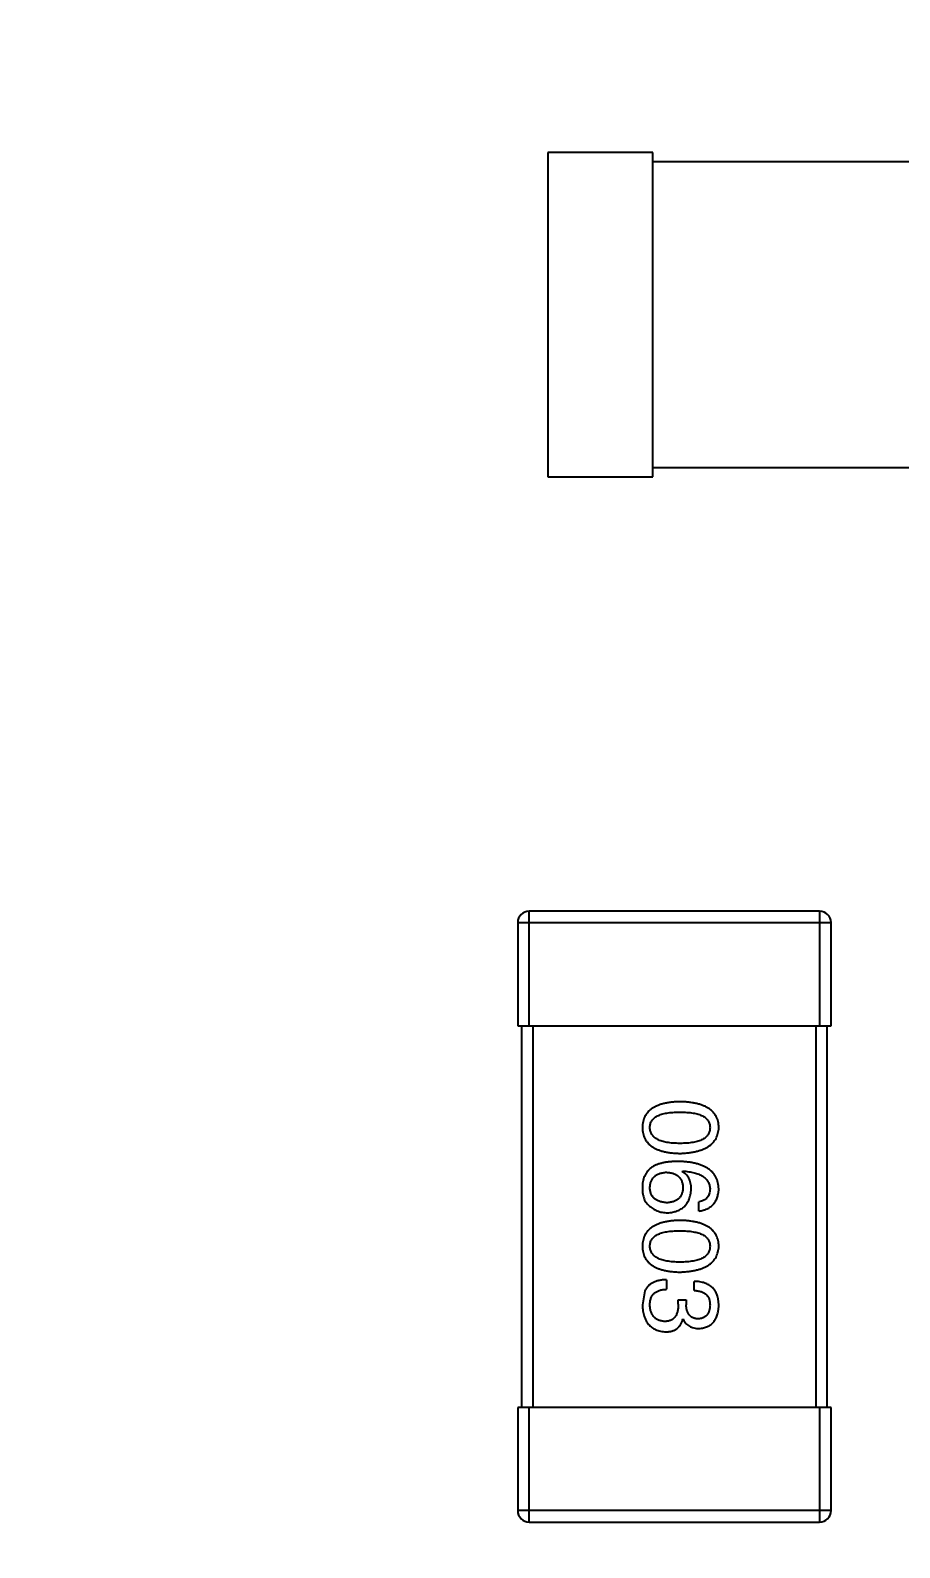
# Model space of a CAD drawing. Header units: inches. Extents: x -36 to 490, y -51 to 98.
# Drawn here: x 415.129 to 417.404, y 6.324 to 10.298 of the extents above; entities that cross this region are included whole.
import ezdxf

# ---------------------------------------------------------------- set-up
doc = ezdxf.new("R2010")
doc.units = ezdxf.units.IN
doc.header["$LTSCALE"] = 1.21
doc.header["$MEASUREMENT"] = 0
doc.header["$PDMODE"] = 3
doc.header["$PDSIZE"] = 0.3125
doc.layers.get('0').update_dxf_attribs({"linetype": 'CONTINUOUS'})
doc.layers.get('Defpoints').update_dxf_attribs({"linetype": 'CONTINUOUS'})
doc.layers.add('DIM', color=3, linetype='CONTINUOUS')
doc.styles.get("Standard").update_dxf_attribs({"font": 'txt', "width": 0.8})
doc.dimstyles.get("Standard").update_dxf_attribs({"dimtxt": 0.15625, "dimasz": 0.1875, "dimexe": 0.125, "dimexo": 0.0625, "dimgap": 0.09, "dimtad": 0, "dimtih": 1, "dimtoh": 1, "dimzin": 4, "dimdsep": 46, "dimtxsty": 'Standard', "dimblk": '_FILLED', "dimblk1": '_FILLED', "dimblk2": '_FILLED', "dimcen": 0.09, "dimazin": 1, "dimtp": 0.01, "dimtm": 0.01, "dimtfac": 1, "dimtofl": 0, "dimtmove": 0, "dimatfit": 3, "dimldrblk": '_FILLED', "dimfxl": 1, "dimtolj": 1, "dimtzin": 4, "dimarcsym": 0})

# ---------------------------------------------------------------- blocks, each defined once
blk = doc.blocks.new('_FILLED')
at = {"color": 0, "linetype": 'ByBlock'}
blk.add_solid([(0, 0), (-1, 0.1667), (-1, -0.1667)], dxfattribs=at)
blk = doc.blocks.new('*D70')
at = {"layer": 'Defpoints', "color": 0}
for p in [(406.8003, 41.9888), (406.8003, -7.0611), (488.6342, -7.0611)]:
    blk.add_point(p, dxfattribs=at)
at = {"layer": 'DIM', "color": 0, "lineweight": -2}
for p, q in [((406.8628, 41.9888), (488.7592, 41.9888)), ((488.6342, 39.4488), (488.6342, 21.3872)), ((488.6342, -4.5211), (488.6342, 13.5405)), ((406.8628, -7.0611), (488.7592, -7.0611))]:
    blk.add_line(p, q, dxfattribs=at)
at = {"layer": 'DIM', "color": 0, "lineweight": -2, "xscale": 2.54, "yscale": 2.54, "zscale": 2.54}
for p, rotation in [((488.6342, 41.9888), 90), ((488.6342, -7.0611), 270)]:
    blk.add_blockref('_FILLED', p, dxfattribs=dict(at, rotation=rotation))
at = {"layer": 'DIM', "color": 0, "insert": (488.6342, 17.4638), "char_height": 2.5, "attachment_point": 5, "rotation": 90, "line_spacing_factor": 2.5}
blk.add_mtext('\\A1;49.05', dxfattribs=at)

msp = doc.modelspace()

# ---------------------------------------------------------------- linework, layer by layer
at = {"color": 7, "linetype": 'Continuous'}
for p, q in [((416.7579, 9.9788), (416.4829, 9.9788)), ((416.4829, 9.9788), (416.4829, 9.1288)), ((416.7579, 9.1288), (416.7579, 9.9788)), ((417.8544, 9.9538), (416.7579, 9.9538)), ((416.7579, 9.1538), (417.8544, 9.1538)), ((416.4829, 9.1288), (416.7579, 9.1288)), ((417.1944, 7.9914), (416.4344, 7.9914)), ((416.4344, 7.6914), (416.4344, 7.9914)), ((417.1944, 7.9914), (417.1944, 7.6914)), ((416.4044, 7.9614), (417.2244, 7.9614)), ((416.4044, 7.9614), (416.4044, 7.6914)), ((417.2244, 7.6914), (417.2244, 7.9614)), ((416.4044, 7.6914), (417.2244, 7.6914)), ((416.4144, 7.6914), (416.4144, 6.6914)), ((416.4444, 6.6914), (416.4444, 7.6914)), ((417.1844, 7.6914), (417.1844, 6.6914)), ((417.2144, 6.6914), (417.2144, 7.6914)), ((416.8344, 7.3097), (416.8355, 7.3108)), ((416.8782, 7.2058), (416.8782, 7.2299)), ((416.7372, 6.9966), (416.7306, 6.9606)), ((416.794, 7.0261), (416.794, 7.001)), ((416.8661, 6.9977), (416.8661, 7.0218)), ((416.8246, 6.9737), (416.8454, 6.9737)), ((416.8246, 6.9616), (416.8246, 6.9737)), ((416.8454, 6.9737), (416.8454, 6.9606)), ((416.8377, 6.9223), (416.8366, 6.9223)), ((417.2244, 6.6914), (416.4044, 6.6914)), ((416.4044, 6.6914), (416.4044, 6.4214)), ((416.4344, 6.3914), (416.4344, 6.6914)), ((417.1944, 6.6914), (417.1944, 6.3914)), ((417.2244, 6.4214), (417.2244, 6.6914)), ((417.2244, 6.4214), (416.4044, 6.4214)), ((416.4344, 6.3914), (417.1944, 6.3914))]:
    msp.add_line(p, q, dxfattribs=at)
for centre, start, end in [((416.4344, 7.9614), 90, 180), ((417.1944, 7.9614), 0, 90), ((416.4344, 6.4214), 180, 270), ((417.1944, 6.4214), 270, 0)]:
    msp.add_arc(centre, 0.03, start, end, dxfattribs=at)
for points, knots in [([(416.829, 7.4924), (416.825, 7.4923), (416.8174, 7.492), (416.8064, 7.491), (416.7961, 7.4895), (416.7865, 7.4875), (416.7777, 7.485), (416.7697, 7.482), (416.7623, 7.4786), (416.7558, 7.4745), (416.7499, 7.4701), (416.7449, 7.4651), (416.7406, 7.4596), (416.737, 7.4535), (416.7343, 7.447), (416.7322, 7.44), (416.731, 7.4325), (416.7307, 7.4273), (416.7306, 7.4247)], [0, 0, 0, 0, 0.087693, 0.170223, 0.247496, 0.319826, 0.387768, 0.451403, 0.511459, 0.568358, 0.622671, 0.675251, 0.726739, 0.778422, 0.830759, 0.884394, 0.940865, 1, 1, 1, 1]), ([(416.9306, 7.4247), (416.9305, 7.4273), (416.9303, 7.4325), (416.929, 7.44), (416.9268, 7.447), (416.924, 7.4535), (416.9203, 7.4596), (416.9159, 7.4651), (416.9107, 7.4701), (416.9046, 7.4746), (416.8978, 7.4786), (416.8903, 7.482), (416.8819, 7.485), (416.8728, 7.4875), (416.863, 7.4895), (416.8523, 7.491), (416.8409, 7.492), (416.833, 7.4923), (416.829, 7.4924)], [0, 0, 0, 0, 0.057911, 0.113262, 0.165956, 0.217443, 0.268511, 0.319665, 0.372, 0.426129, 0.483365, 0.543779, 0.607756, 0.676562, 0.749704, 0.827713, 0.911177, 1, 1, 1, 1]), ([(416.7503, 7.4247), (416.7504, 7.4263), (416.7505, 7.4295), (416.7514, 7.4341), (416.7529, 7.4385), (416.7552, 7.4424), (416.7579, 7.4461), (416.7613, 7.4495), (416.7654, 7.4525), (416.77, 7.4551), (416.7753, 7.4575), (416.7811, 7.4596), (416.7876, 7.4612), (416.7947, 7.4627), (416.8024, 7.4638), (416.8107, 7.4645), (416.8196, 7.465), (416.8258, 7.4651), (416.829, 7.4651)], [0, 0, 0, 0, 0.049766, 0.097012, 0.143225, 0.188786, 0.235079, 0.282962, 0.333687, 0.387747, 0.445963, 0.508657, 0.576545, 0.649868, 0.72822, 0.812712, 0.903543, 1, 1, 1, 1]), ([(416.829, 7.4651), (416.8321, 7.4651), (416.8383, 7.465), (416.8472, 7.4645), (416.8555, 7.4638), (416.8632, 7.4627), (416.8703, 7.4612), (416.8768, 7.4596), (416.8827, 7.4575), (416.8879, 7.4551), (416.8926, 7.4525), (416.8966, 7.4495), (416.9, 7.4461), (416.9028, 7.4425), (416.905, 7.4385), (416.9066, 7.4341), (416.9075, 7.4295), (416.9076, 7.4263), (416.9077, 7.4247)], [0, 0, 0, 0, 0.096452, 0.187278, 0.271765, 0.350519, 0.423437, 0.491321, 0.554011, 0.612224, 0.666281, 0.717003, 0.764884, 0.811423, 0.856783, 0.902993, 0.950236, 1, 1, 1, 1]), ([(416.7306, 7.4247), (416.7307, 7.422), (416.731, 7.4168), (416.7322, 7.4093), (416.7343, 7.4023), (416.737, 7.3958), (416.7406, 7.3898), (416.7449, 7.3843), (416.7499, 7.3792), (416.7558, 7.3747), (416.7623, 7.3708), (416.7697, 7.3673), (416.7777, 7.3643), (416.7865, 7.3618), (416.7961, 7.3598), (416.8064, 7.3583), (416.8174, 7.3573), (416.825, 7.357), (416.829, 7.3569)], [0, 0, 0, 0, 0.059134, 0.115603, 0.169236, 0.221572, 0.273254, 0.32474, 0.377319, 0.431815, 0.488555, 0.548609, 0.612242, 0.680182, 0.75251, 0.829782, 0.91231, 1, 1, 1, 1]), ([(416.829, 7.3831), (416.8258, 7.3832), (416.8198, 7.3832), (416.811, 7.3837), (416.8027, 7.3845), (416.7951, 7.3856), (416.7881, 7.3871), (416.7817, 7.3888), (416.7758, 7.3909), (416.7706, 7.3934), (416.7659, 7.3961), (416.7619, 7.3992), (416.7584, 7.4026), (416.7555, 7.4064), (416.7533, 7.4105), (416.7516, 7.4149), (416.7506, 7.4197), (416.7504, 7.423), (416.7503, 7.4247)], [0, 0, 0, 0, 0.094834, 0.184067, 0.267029, 0.344713, 0.417334, 0.484367, 0.546941, 0.604717, 0.65953, 0.710539, 0.759381, 0.806382, 0.853027, 0.900623, 0.949121, 1, 1, 1, 1]), ([(416.829, 7.3569), (416.833, 7.3571), (416.8408, 7.3574), (416.8521, 7.3586), (416.8626, 7.3602), (416.8724, 7.3622), (416.8815, 7.3648), (416.8898, 7.3678), (416.8973, 7.3713), (416.9041, 7.3753), (416.9101, 7.3798), (416.9154, 7.3848), (416.9199, 7.3902), (416.9236, 7.3962), (416.9265, 7.4026), (416.9287, 7.4096), (416.9301, 7.4169), (416.9305, 7.4221), (416.9306, 7.4247)], [0, 0, 0, 0, 0.088475, 0.171606, 0.249595, 0.322626, 0.391327, 0.455765, 0.516374, 0.573675, 0.628522, 0.681161, 0.732559, 0.783563, 0.83504, 0.887639, 0.942585, 1, 1, 1, 1]), ([(416.9077, 7.4247), (416.9076, 7.423), (416.9075, 7.4197), (416.9066, 7.415), (416.905, 7.4105), (416.9029, 7.4064), (416.9, 7.4027), (416.8966, 7.3992), (416.8926, 7.3962), (416.8879, 7.3933), (416.8827, 7.3909), (416.8768, 7.3888), (416.8703, 7.3871), (416.8632, 7.3856), (416.8556, 7.3845), (416.8472, 7.3837), (416.8383, 7.3832), (416.8321, 7.3832), (416.829, 7.3831)], [0, 0, 0, 0, 0.050604, 0.098688, 0.145699, 0.191791, 0.238625, 0.286717, 0.337546, 0.391814, 0.449755, 0.512106, 0.579685, 0.652048, 0.730262, 0.814146, 0.904281, 1, 1, 1, 1]), ([(416.7568, 7.3217), (416.7548, 7.3202), (416.7509, 7.3173), (416.7457, 7.312), (416.7413, 7.3064), (416.7376, 7.3001), (416.7346, 7.2934), (416.7325, 7.2862), (416.7311, 7.2784), (416.7308, 7.2731), (416.7306, 7.2703)], [0, 0, 0, 0, 0.125033, 0.246266, 0.36603, 0.485265, 0.606781, 0.732144, 0.862551, 1, 1, 1, 1]), ([(416.8246, 7.3359), (416.8211, 7.3359), (416.8142, 7.3358), (416.8042, 7.3351), (416.7947, 7.3341), (416.786, 7.3324), (416.7778, 7.3305), (416.7702, 7.3281), (416.7632, 7.3252), (416.7589, 7.3228), (416.7568, 7.3217)], [0, 0, 0, 0, 0.151498, 0.29521, 0.430242, 0.557137, 0.677306, 0.790845, 0.898111, 1, 1, 1, 1]), ([(416.9306, 7.2638), (416.9304, 7.2666), (416.9301, 7.2721), (416.9286, 7.2801), (416.9264, 7.2876), (416.9233, 7.2945), (416.9195, 7.301), (416.9147, 7.3068), (416.9093, 7.3122), (416.903, 7.3169), (416.8959, 7.3212), (416.8881, 7.3249), (416.8794, 7.3281), (416.87, 7.3307), (416.8598, 7.3329), (416.8487, 7.3344), (416.8369, 7.3355), (416.8288, 7.3358), (416.8246, 7.3359)], [0, 0, 0, 0, 0.058957, 0.115262, 0.16907, 0.221312, 0.273147, 0.324961, 0.377649, 0.432026, 0.488925, 0.549039, 0.612912, 0.680653, 0.753056, 0.830314, 0.912483, 1, 1, 1, 1]), ([(416.7503, 7.266), (416.7503, 7.2675), (416.7505, 7.2707), (416.7512, 7.2751), (416.7521, 7.2794), (416.7534, 7.2833), (416.7549, 7.2869), (416.7569, 7.2902), (416.7591, 7.2933), (416.7618, 7.296), (416.7646, 7.2986), (416.7679, 7.3007), (416.7714, 7.3026), (416.7753, 7.3042), (416.7796, 7.3054), (416.7841, 7.3064), (416.7889, 7.3072), (416.7923, 7.3074), (416.794, 7.3075)], [0, 0, 0, 0, 0.070403, 0.137196, 0.200053, 0.260887, 0.31876, 0.37535, 0.430743, 0.485927, 0.541678, 0.598832, 0.657726, 0.719441, 0.783504, 0.851852, 0.923533, 1, 1, 1, 1]), ([(416.794, 7.3075), (416.7957, 7.3074), (416.7989, 7.3071), (416.8037, 7.3065), (416.8081, 7.3054), (416.8122, 7.3042), (416.816, 7.3027), (416.8195, 7.3008), (416.8226, 7.2987), (416.8255, 7.2963), (416.828, 7.2936), (416.8302, 7.2907), (416.8321, 7.2875), (416.8336, 7.2839), (416.8349, 7.2801), (416.8358, 7.276), (416.8364, 7.2716), (416.8366, 7.2686), (416.8366, 7.267)], [0, 0, 0, 0, 0.076072, 0.148369, 0.216753, 0.281358, 0.342792, 0.401604, 0.458929, 0.514444, 0.569818, 0.625343, 0.681554, 0.739608, 0.800134, 0.863477, 0.929547, 1, 1, 1, 1]), ([(416.8585, 7.2638), (416.8584, 7.2664), (416.8583, 7.2715), (416.8572, 7.2788), (416.8552, 7.2855), (416.8527, 7.2917), (416.8492, 7.2972), (416.8451, 7.302), (416.8401, 7.3063), (416.8363, 7.3085), (416.8344, 7.3097)], [0, 0, 0, 0, 0.144617, 0.279572, 0.40596, 0.526097, 0.64389, 0.760003, 0.877724, 1, 1, 1, 1]), ([(416.8355, 7.3108), (416.8384, 7.3106), (416.8438, 7.3102), (416.8518, 7.3091), (416.8592, 7.3079), (416.8661, 7.3063), (416.8725, 7.3044), (416.8784, 7.3022), (416.8837, 7.2998), (416.8885, 7.297), (416.8928, 7.2938), (416.8965, 7.2905), (416.8998, 7.2868), (416.9024, 7.2827), (416.9046, 7.2784), (416.9061, 7.2738), (416.9073, 7.2689), (416.9075, 7.2655), (416.9077, 7.2638)], [0, 0, 0, 0, 0.089218, 0.173709, 0.252753, 0.326963, 0.397099, 0.462534, 0.524018, 0.582178, 0.637235, 0.689955, 0.741228, 0.791618, 0.841661, 0.892925, 0.945259, 1, 1, 1, 1]), ([(416.7306, 7.2703), (416.7306, 7.2675), (416.7305, 7.2621), (416.7311, 7.2543), (416.7322, 7.2471), (416.734, 7.2406), (416.7363, 7.2348), (416.7393, 7.2296), (416.7428, 7.2249), (416.7456, 7.2224), (416.747, 7.2211)], [0, 0, 0, 0, 0.156782, 0.301945, 0.436395, 0.561474, 0.678489, 0.78853, 0.894967, 1, 1, 1, 1]), ([(416.7951, 7.2277), (416.7934, 7.2278), (416.79, 7.228), (416.7851, 7.2287), (416.7806, 7.2297), (416.7764, 7.2308), (416.7724, 7.2323), (416.7688, 7.234), (416.7655, 7.236), (416.7626, 7.2383), (416.7599, 7.2408), (416.7575, 7.2436), (416.7555, 7.2467), (416.7538, 7.25), (416.7524, 7.2536), (416.7514, 7.2575), (416.7507, 7.2616), (416.7504, 7.2645), (416.7503, 7.266)], [0, 0, 0, 0, 0.078863, 0.153308, 0.223539, 0.289857, 0.35341, 0.413572, 0.471721, 0.528235, 0.584279, 0.638781, 0.69466, 0.751251, 0.809198, 0.869697, 0.933318, 1, 1, 1, 1]), ([(416.8366, 7.267), (416.8366, 7.2655), (416.8364, 7.2626), (416.8358, 7.2584), (416.8349, 7.2544), (416.8337, 7.2507), (416.8322, 7.2473), (416.8303, 7.2441), (416.8282, 7.2412), (416.8257, 7.2386), (416.823, 7.2363), (416.8199, 7.2342), (416.8165, 7.2324), (416.8128, 7.2309), (416.8088, 7.2297), (416.8045, 7.2287), (416.7999, 7.228), (416.7967, 7.2278), (416.7951, 7.2277)], [0, 0, 0, 0, 0.069884, 0.136529, 0.199638, 0.259844, 0.317774, 0.374356, 0.430026, 0.485148, 0.5409, 0.597889, 0.657472, 0.718614, 0.783613, 0.85129, 0.923712, 1, 1, 1, 1]), ([(416.7962, 7.2015), (416.7985, 7.2016), (416.8031, 7.2018), (416.8097, 7.2028), (416.8159, 7.2042), (416.8218, 7.206), (416.8272, 7.2084), (416.8321, 7.2112), (416.8367, 7.2144), (416.8408, 7.2181), (416.8445, 7.2222), (416.8478, 7.2268), (416.8506, 7.2319), (416.8531, 7.2374), (416.8551, 7.2433), (416.8566, 7.2497), (416.8578, 7.2566), (416.8583, 7.2613), (416.8585, 7.2638)], [0, 0, 0, 0, 0.071527, 0.139094, 0.20346, 0.264939, 0.323904, 0.381383, 0.437591, 0.493343, 0.549401, 0.606085, 0.664838, 0.725424, 0.788712, 0.855452, 0.925772, 1, 1, 1, 1]), ([(416.9077, 7.2638), (416.9076, 7.2615), (416.9075, 7.2572), (416.906, 7.2511), (416.9037, 7.2456), (416.9004, 7.2409), (416.8962, 7.237), (416.891, 7.2338), (416.8849, 7.2314), (416.8805, 7.2304), (416.8782, 7.2299)], [0, 0, 0, 0, 0.136586, 0.261496, 0.378089, 0.490612, 0.605522, 0.725767, 0.8561, 1, 1, 1, 1]), ([(416.8782, 7.2058), (416.8801, 7.2061), (416.884, 7.2066), (416.8897, 7.2079), (416.895, 7.2094), (416.8999, 7.2114), (416.9044, 7.2138), (416.9086, 7.2165), (416.9125, 7.2195), (416.916, 7.223), (416.919, 7.2268), (416.9218, 7.231), (416.9242, 7.2356), (416.9262, 7.2405), (416.9279, 7.2458), (416.9292, 7.2515), (416.9301, 7.2575), (416.9304, 7.2616), (416.9306, 7.2638)], [0, 0, 0, 0, 0.06947, 0.136096, 0.199592, 0.260665, 0.319672, 0.377156, 0.433415, 0.489984, 0.546535, 0.604276, 0.663499, 0.725182, 0.788953, 0.855683, 0.926216, 1, 1, 1, 1]), ([(416.747, 7.2211), (416.7487, 7.2196), (416.7522, 7.2165), (416.7578, 7.2125), (416.7636, 7.2091), (416.7696, 7.2063), (416.7759, 7.2041), (416.7825, 7.2026), (416.7893, 7.2017), (416.7938, 7.2015), (416.7962, 7.2015)], [0, 0, 0, 0, 0.129393, 0.255335, 0.378531, 0.500878, 0.622934, 0.746191, 0.87096, 1, 1, 1, 1]), ([(416.829, 7.1816), (416.825, 7.1814), (416.8174, 7.1812), (416.8064, 7.1801), (416.7961, 7.1787), (416.7865, 7.1766), (416.7777, 7.1742), (416.7697, 7.1712), (416.7623, 7.1677), (416.7558, 7.1637), (416.7499, 7.1592), (416.7449, 7.1542), (416.7406, 7.1487), (416.737, 7.1427), (416.7343, 7.1361), (416.7322, 7.1291), (416.731, 7.1216), (416.7307, 7.1164), (416.7306, 7.1138)], [0, 0, 0, 0, 0.087693, 0.170223, 0.247496, 0.319826, 0.387768, 0.451403, 0.511459, 0.568358, 0.622671, 0.675251, 0.726739, 0.778422, 0.830759, 0.884394, 0.940865, 1, 1, 1, 1]), ([(416.7503, 7.1138), (416.7504, 7.1154), (416.7505, 7.1186), (416.7514, 7.1233), (416.7529, 7.1276), (416.7552, 7.1316), (416.7579, 7.1352), (416.7613, 7.1386), (416.7654, 7.1416), (416.77, 7.1443), (416.7753, 7.1466), (416.7811, 7.1487), (416.7876, 7.1504), (416.7947, 7.1518), (416.8024, 7.1529), (416.8107, 7.1537), (416.8196, 7.1542), (416.8258, 7.1542), (416.829, 7.1542)], [0, 0, 0, 0, 0.049766, 0.097012, 0.143225, 0.188786, 0.235079, 0.282962, 0.333687, 0.387747, 0.445963, 0.508657, 0.576545, 0.649868, 0.72822, 0.812712, 0.903543, 1, 1, 1, 1]), ([(416.9306, 7.1138), (416.9305, 7.1164), (416.9303, 7.1216), (416.929, 7.1291), (416.9268, 7.1361), (416.924, 7.1427), (416.9203, 7.1487), (416.9159, 7.1542), (416.9107, 7.1592), (416.9046, 7.1637), (416.8978, 7.1677), (416.8903, 7.1712), (416.8819, 7.1742), (416.8728, 7.1766), (416.863, 7.1787), (416.8523, 7.1801), (416.8409, 7.1812), (416.833, 7.1814), (416.829, 7.1816)], [0, 0, 0, 0, 0.057911, 0.113262, 0.165956, 0.217443, 0.268511, 0.319665, 0.372, 0.426129, 0.483365, 0.543779, 0.607756, 0.676562, 0.749704, 0.827713, 0.911177, 1, 1, 1, 1]), ([(416.829, 7.1542), (416.8321, 7.1542), (416.8383, 7.1542), (416.8472, 7.1537), (416.8555, 7.1529), (416.8632, 7.1518), (416.8703, 7.1503), (416.8768, 7.1487), (416.8827, 7.1466), (416.8879, 7.1443), (416.8926, 7.1416), (416.8966, 7.1386), (416.9, 7.1352), (416.9028, 7.1316), (416.905, 7.1276), (416.9066, 7.1233), (416.9075, 7.1186), (416.9076, 7.1154), (416.9077, 7.1138)], [0, 0, 0, 0, 0.096452, 0.187278, 0.271765, 0.350519, 0.423437, 0.491321, 0.554011, 0.612224, 0.666281, 0.717003, 0.764884, 0.811423, 0.856783, 0.902993, 0.950236, 1, 1, 1, 1]), ([(416.7306, 7.1138), (416.7307, 7.1111), (416.731, 7.106), (416.7322, 7.0985), (416.7343, 7.0915), (416.737, 7.0849), (416.7406, 7.0789), (416.7449, 7.0734), (416.7499, 7.0684), (416.7558, 7.0639), (416.7623, 7.0599), (416.7697, 7.0564), (416.7777, 7.0534), (416.7865, 7.051), (416.7961, 7.0489), (416.8064, 7.0475), (416.8174, 7.0464), (416.825, 7.0462), (416.829, 7.046)], [0, 0, 0, 0, 0.059134, 0.115603, 0.169236, 0.221572, 0.273254, 0.32474, 0.377319, 0.431815, 0.488555, 0.548609, 0.612242, 0.680182, 0.75251, 0.829782, 0.91231, 1, 1, 1, 1]), ([(416.829, 7.0723), (416.8258, 7.0723), (416.8198, 7.0724), (416.811, 7.0728), (416.8027, 7.0736), (416.7951, 7.0748), (416.7881, 7.0762), (416.7817, 7.078), (416.7758, 7.0801), (416.7706, 7.0825), (416.7659, 7.0853), (416.7619, 7.0884), (416.7584, 7.0918), (416.7555, 7.0956), (416.7533, 7.0997), (416.7516, 7.1041), (416.7506, 7.1088), (416.7504, 7.1121), (416.7503, 7.1138)], [0, 0, 0, 0, 0.094834, 0.184067, 0.267029, 0.344713, 0.417334, 0.484367, 0.546941, 0.604717, 0.65953, 0.710539, 0.759381, 0.806382, 0.853027, 0.900623, 0.949121, 1, 1, 1, 1]), ([(416.829, 7.046), (416.833, 7.0462), (416.8408, 7.0466), (416.8521, 7.0477), (416.8626, 7.0493), (416.8724, 7.0514), (416.8815, 7.0539), (416.8898, 7.0569), (416.8973, 7.0604), (416.9041, 7.0644), (416.9101, 7.0689), (416.9154, 7.0739), (416.9199, 7.0794), (416.9236, 7.0853), (416.9265, 7.0918), (416.9287, 7.0987), (416.9301, 7.1061), (416.9305, 7.1112), (416.9306, 7.1138)], [0, 0, 0, 0, 0.088475, 0.171606, 0.249595, 0.322626, 0.391327, 0.455765, 0.516374, 0.573675, 0.628522, 0.681161, 0.732559, 0.783563, 0.83504, 0.887639, 0.942585, 1, 1, 1, 1]), ([(416.9077, 7.1138), (416.9076, 7.1121), (416.9075, 7.1089), (416.9066, 7.1041), (416.905, 7.0997), (416.9029, 7.0955), (416.9, 7.0918), (416.8966, 7.0883), (416.8926, 7.0853), (416.8879, 7.0825), (416.8827, 7.0801), (416.8768, 7.078), (416.8703, 7.0762), (416.8632, 7.0748), (416.8556, 7.0736), (416.8472, 7.0728), (416.8383, 7.0724), (416.8321, 7.0723), (416.829, 7.0723)], [0, 0, 0, 0, 0.050604, 0.098688, 0.145699, 0.191791, 0.238625, 0.286717, 0.337546, 0.391814, 0.449755, 0.512106, 0.579685, 0.652048, 0.730262, 0.814146, 0.904281, 1, 1, 1, 1]), ([(416.794, 7.0261), (416.7922, 7.0261), (416.7887, 7.0259), (416.7836, 7.0255), (416.7787, 7.0248), (416.7741, 7.0239), (416.7697, 7.0228), (416.7655, 7.0215), (416.7616, 7.02), (416.7579, 7.0183), (416.7545, 7.0163), (416.7513, 7.0142), (416.7483, 7.0118), (416.7456, 7.0092), (416.7431, 7.0064), (416.7409, 7.0033), (416.7388, 7.0001), (416.7377, 6.9978), (416.7372, 6.9966)], [0, 0, 0, 0, 0.078937, 0.154495, 0.226898, 0.296844, 0.363348, 0.427781, 0.48946, 0.549586, 0.607902, 0.664733, 0.720805, 0.776157, 0.831175, 0.886736, 0.943094, 1, 1, 1, 1]), ([(416.7503, 6.9595), (416.7503, 6.9611), (416.7504, 6.9643), (416.7509, 6.9689), (416.7517, 6.9732), (416.753, 6.9772), (416.7545, 6.9809), (416.7563, 6.9843), (416.7586, 6.9873), (416.7612, 6.9901), (416.7641, 6.9926), (416.7674, 6.9947), (416.771, 6.9966), (416.7749, 6.9981), (416.7792, 6.9993), (416.7838, 7.0002), (416.7888, 7.0008), (416.7922, 7.0009), (416.794, 7.001)], [0, 0, 0, 0, 0.071272, 0.13882, 0.201858, 0.262757, 0.320043, 0.376709, 0.431462, 0.486034, 0.541209, 0.597703, 0.65589, 0.717768, 0.782056, 0.850407, 0.92277, 1, 1, 1, 1]), ([(416.9306, 6.9584), (416.9305, 6.9609), (416.9304, 6.9658), (416.9294, 6.9729), (416.9282, 6.9795), (416.9263, 6.9856), (416.924, 6.9913), (416.9211, 6.9965), (416.9178, 7.0012), (416.914, 7.0054), (416.9097, 7.0092), (416.9049, 7.0124), (416.8996, 7.0152), (416.8939, 7.0175), (416.8876, 7.0193), (416.8809, 7.0206), (416.8737, 7.0215), (416.8687, 7.0217), (416.8661, 7.0218)], [0, 0, 0, 0, 0.073232, 0.142595, 0.207997, 0.270074, 0.329156, 0.386529, 0.441846, 0.496976, 0.551877, 0.607941, 0.665637, 0.725446, 0.788542, 0.855101, 0.925196, 1, 1, 1, 1]), ([(416.8661, 6.9977), (416.8678, 6.9976), (416.8711, 6.9975), (416.8758, 6.9969), (416.8802, 6.9961), (416.8843, 6.995), (416.888, 6.9936), (416.8914, 6.9919), (416.8945, 6.9899), (416.8973, 6.9877), (416.8998, 6.9851), (416.9019, 6.9823), (416.9037, 6.9792), (416.9051, 6.9758), (416.9063, 6.9721), (416.9071, 6.9681), (416.9076, 6.9639), (416.9076, 6.961), (416.9077, 6.9595)], [0, 0, 0, 0, 0.078134, 0.15164, 0.221358, 0.286689, 0.348614, 0.407697, 0.464247, 0.520153, 0.574432, 0.629291, 0.684538, 0.742032, 0.801329, 0.863637, 0.930123, 1, 1, 1, 1]), ([(416.7306, 6.9606), (416.7307, 6.9578), (416.731, 6.9525), (416.7319, 6.9447), (416.7333, 6.9375), (416.7352, 6.9308), (416.7374, 6.9245), (416.7401, 6.9188), (416.7433, 6.9136), (416.7469, 6.9089), (416.751, 6.9047), (416.7555, 6.9009), (416.7605, 6.8977), (416.7659, 6.8951), (416.7717, 6.8929), (416.778, 6.8912), (416.7848, 6.89), (416.7894, 6.8897), (416.7918, 6.8895)], [0, 0, 0, 0, 0.078078, 0.151942, 0.221594, 0.28726, 0.350176, 0.409768, 0.467648, 0.523784, 0.578904, 0.634014, 0.689819, 0.746826, 0.805875, 0.867063, 0.931764, 1, 1, 1, 1]), ([(416.7885, 6.9168), (416.7871, 6.9169), (416.7842, 6.9172), (416.7801, 6.9179), (416.7762, 6.9189), (416.7726, 6.9202), (416.7693, 6.9219), (416.7662, 6.9238), (416.7634, 6.926), (416.7609, 6.9285), (416.7586, 6.9314), (416.7566, 6.9345), (416.7549, 6.9379), (416.7534, 6.9417), (416.7522, 6.9457), (416.7513, 6.95), (416.7506, 6.9546), (416.7504, 6.9578), (416.7503, 6.9595)], [0, 0, 0, 0, 0.068514, 0.133941, 0.195994, 0.255362, 0.312994, 0.369441, 0.424687, 0.480522, 0.537148, 0.594801, 0.654411, 0.716817, 0.781981, 0.850498, 0.923306, 1, 1, 1, 1]), ([(416.8246, 6.9616), (416.8246, 6.9598), (416.8246, 6.9563), (416.8241, 6.9513), (416.8234, 6.9465), (416.8224, 6.9421), (416.8212, 6.9381), (416.8196, 6.9343), (416.8178, 6.931), (416.8156, 6.928), (416.8133, 6.9254), (416.8105, 6.9231), (416.8076, 6.9211), (416.8043, 6.9195), (416.8008, 6.9183), (416.7969, 6.9174), (416.7928, 6.9169), (416.79, 6.9169), (416.7885, 6.9168)], [0, 0, 0, 0, 0.082495, 0.159728, 0.232496, 0.300725, 0.365163, 0.425859, 0.483728, 0.538892, 0.592921, 0.646195, 0.699968, 0.754746, 0.811387, 0.870806, 0.933482, 1, 1, 1, 1]), ([(416.8771, 6.9234), (416.8758, 6.9235), (416.8734, 6.9236), (416.8699, 6.9241), (416.8666, 6.9249), (416.8636, 6.926), (416.8608, 6.9274), (416.8583, 6.9291), (416.8559, 6.931), (416.8538, 6.9332), (416.8519, 6.9357), (416.8503, 6.9384), (416.8489, 6.9414), (416.8477, 6.9447), (416.8468, 6.9483), (416.846, 6.9521), (416.8455, 6.9563), (416.8454, 6.9591), (416.8454, 6.9606)], [0, 0, 0, 0, 0.067741, 0.131599, 0.192143, 0.249977, 0.306453, 0.361639, 0.416449, 0.471489, 0.527582, 0.584873, 0.644974, 0.70814, 0.77492, 0.845909, 0.920585, 1, 1, 1, 1]), ([(416.9077, 6.9595), (416.9076, 6.9581), (416.9075, 6.9554), (416.907, 6.9515), (416.9063, 6.9479), (416.9054, 6.9445), (416.9043, 6.9414), (416.9029, 6.9385), (416.9013, 6.9359), (416.8995, 6.9335), (416.8975, 6.9313), (416.8952, 6.9295), (416.8928, 6.9278), (416.89, 6.9264), (416.8871, 6.9253), (416.8839, 6.9244), (416.8806, 6.9237), (416.8783, 6.9235), (416.8771, 6.9234)], [0, 0, 0, 0, 0.078051, 0.151197, 0.220412, 0.286742, 0.34933, 0.409464, 0.467368, 0.52298, 0.578639, 0.633998, 0.690142, 0.746855, 0.805868, 0.867776, 0.932345, 1, 1, 1, 1]), ([(416.8792, 6.8983), (416.8812, 6.8984), (416.8851, 6.8988), (416.8907, 6.8998), (416.896, 6.9013), (416.9009, 6.9031), (416.9054, 6.9054), (416.9096, 6.9082), (416.9134, 6.9113), (416.9168, 6.9149), (416.9198, 6.9189), (416.9225, 6.9233), (416.9248, 6.9281), (416.9267, 6.9334), (416.9283, 6.939), (416.9294, 6.9451), (416.9303, 6.9516), (416.9305, 6.9561), (416.9306, 6.9584)], [0, 0, 0, 0, 0.067521, 0.132139, 0.193339, 0.252064, 0.309083, 0.364848, 0.420021, 0.475612, 0.532002, 0.589602, 0.649896, 0.712634, 0.778603, 0.848416, 0.922155, 1, 1, 1, 1]), ([(416.7918, 6.8895), (416.7932, 6.8895), (416.796, 6.8896), (416.8001, 6.89), (416.804, 6.8906), (416.8077, 6.8915), (416.8112, 6.8926), (416.8145, 6.8941), (416.8176, 6.8957), (416.8206, 6.8976), (416.8233, 6.8998), (416.8258, 6.9023), (416.8281, 6.905), (416.8302, 6.908), (416.8321, 6.9112), (416.8339, 6.9146), (416.8353, 6.9184), (416.8362, 6.921), (416.8366, 6.9223)], [0, 0, 0, 0, 0.071215, 0.138707, 0.20396, 0.266995, 0.327734, 0.387609, 0.445602, 0.503345, 0.561136, 0.618597, 0.677672, 0.738255, 0.799989, 0.863961, 0.930555, 1, 1, 1, 1]), ([(416.8377, 6.9223), (416.8387, 6.9204), (416.8405, 6.9167), (416.8442, 6.9117), (416.8486, 6.9075), (416.8535, 6.9041), (416.8591, 6.9015), (416.8653, 6.8996), (416.8721, 6.8984), (416.8768, 6.8983), (416.8792, 6.8983)], [0, 0, 0, 0, 0.125227, 0.244792, 0.361427, 0.478215, 0.59667, 0.722058, 0.856314, 1, 1, 1, 1])]:
    msp.add_open_spline(points, degree=3, knots=knots, dxfattribs=at)

# ---------------------------------------------------------------- dimensions: what is measured, and where the dimension line sits
at = {"layer": 'DIM'}
dim = msp.add_linear_dim(base=(488.6342, -7.0611), p1=(406.8003, 41.9888), p2=(406.8003, -7.0611), angle=90, dimstyle='Standard', override={"dimtxt": 2.5, "dimasz": 2.54, "dimtih": 0, "dimtoh": 0, "dimzin": 0, "dimcen": 0.198, "dimadec": 0, "dimazin": 0, "dimtp": 0, "dimtm": 0, "dimtdec": 4, "dimtzin": 0}, dxfattribs=at)
dim.commit()
dim.dimension.update_dxf_attribs({"geometry": '*D70', "text_midpoint": (488.6342, 17.4638)})

doc.saveas('drawing.dxf')
